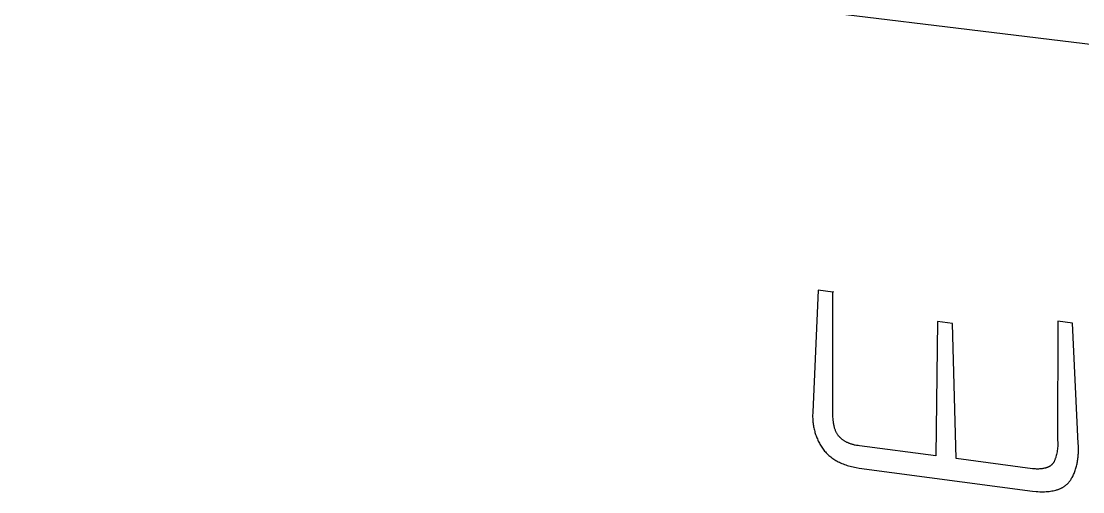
# Model space of a CAD drawing. Header units: millimetres. Extents: x 974 to 5700, y -47 to 3256.
# Drawn here: x 2355.9 to 2558.8, y 1154.9 to 1244.7 of the extents above; entities that cross this region are included whole.
import ezdxf

# ---------------------------------------------------------------- set-up
doc = ezdxf.new("R2010")
doc.units = ezdxf.units.MM
doc.header["$MEASUREMENT"] = 0
doc.layers.add('Domyslna', color=7, linetype='Continuous', true_color=0x000000)
doc.layers.add('Utwórz2D linie widoczne', color=7, linetype='Continuous', true_color=0x000000)

msp = doc.modelspace()

# ---------------------------------------------------------------- linework, layer by layer
at = {"layer": 'Domyslna'}
msp.add_line((2304.25, 1271.53), (2606.34, 1234.64), dxfattribs=at)
at = {"layer": 'Utwórz2D linie widoczne'}
for p, q in [((2508.2, 1193.32), (2507.18, 1170.04)), ((2511, 1192.96), (2508.2, 1193.32)), ((2511.15, 1193.03), (2511, 1192.96)), ((2511.04, 1169.53), (2511, 1192.96)), ((2531.04, 1187.34), (2530.69, 1161.71)), ((2533.86, 1186.97), (2531.04, 1187.34)), ((2534.58, 1161.19), (2533.86, 1186.97)), ((2554.02, 1187.42), (2553.99, 1164.62)), ((2556.85, 1187.05), (2554.02, 1187.42)), ((2557.9, 1164.1), (2556.85, 1187.05)), ((2507.17, 1169.8), (2507.16, 1169.56)), ((2507.16, 1169.56), (2507.16, 1169.32)), ((2507.16, 1169.32), (2507.16, 1169.09)), ((2507.16, 1169.09), (2507.17, 1168.86)), ((2507.18, 1170.04), (2507.17, 1169.8)), ((2507.17, 1168.86), (2507.19, 1168.63)), ((2507.19, 1168.63), (2507.2, 1168.4)), ((2511.05, 1169.15), (2511.04, 1169.53)), ((2511.07, 1168.78), (2511.05, 1169.15)), ((2511.1, 1168.43), (2511.07, 1168.78)), ((2507.2, 1168.4), (2507.22, 1168.17)), ((2507.22, 1168.17), (2507.25, 1167.94)), ((2507.25, 1167.94), (2507.28, 1167.72)), ((2507.28, 1167.72), (2507.31, 1167.49)), ((2507.31, 1167.49), (2507.35, 1167.27)), ((2507.35, 1167.27), (2507.39, 1167.05)), ((2507.39, 1167.05), (2507.44, 1166.84)), ((2507.44, 1166.84), (2507.49, 1166.62)), ((2507.49, 1166.62), (2507.55, 1166.4)), ((2511.12, 1168.26), (2511.1, 1168.43)), ((2511.15, 1168.1), (2511.12, 1168.26)), ((2511.17, 1167.94), (2511.15, 1168.1)), ((2511.2, 1167.78), (2511.17, 1167.94)), ((2511.23, 1167.62), (2511.2, 1167.78)), ((2511.26, 1167.47), (2511.23, 1167.62)), ((2511.29, 1167.32), (2511.26, 1167.47)), ((2511.33, 1167.18), (2511.29, 1167.32)), ((2511.37, 1167.03), (2511.33, 1167.18)), ((2511.42, 1166.9), (2511.37, 1167.03)), ((2511.46, 1166.76), (2511.42, 1166.9)), ((2511.51, 1166.63), (2511.46, 1166.76)), ((2511.56, 1166.5), (2511.51, 1166.63)), ((2507.55, 1166.4), (2507.61, 1166.19)), ((2507.61, 1166.19), (2507.67, 1165.98)), ((2507.67, 1165.98), (2507.74, 1165.77)), ((2507.74, 1165.77), (2507.82, 1165.56)), ((2507.82, 1165.56), (2507.9, 1165.35)), ((2507.9, 1165.35), (2507.98, 1165.15)), ((2507.98, 1165.15), (2508.06, 1164.94)), ((2508.06, 1164.94), (2508.16, 1164.74)), ((2508.16, 1164.74), (2508.25, 1164.54)), ((2508.25, 1164.54), (2508.35, 1164.34)), ((2511.61, 1166.38), (2511.56, 1166.5)), ((2511.67, 1166.26), (2511.61, 1166.38)), ((2511.73, 1166.14), (2511.67, 1166.26)), ((2511.79, 1166.03), (2511.73, 1166.14)), ((2511.85, 1165.92), (2511.79, 1166.03)), ((2511.92, 1165.81), (2511.85, 1165.92)), ((2511.99, 1165.71), (2511.92, 1165.81)), ((2512.06, 1165.61), (2511.99, 1165.71)), ((2512.13, 1165.51), (2512.06, 1165.61)), ((2512.17, 1165.46), (2512.13, 1165.51)), ((2512.21, 1165.42), (2512.17, 1165.46)), ((2512.25, 1165.37), (2512.21, 1165.42)), ((2512.29, 1165.33), (2512.25, 1165.37)), ((2512.33, 1165.29), (2512.29, 1165.33)), ((2512.37, 1165.24), (2512.33, 1165.29)), ((2512.41, 1165.2), (2512.37, 1165.24)), ((2512.46, 1165.16), (2512.41, 1165.2)), ((2512.54, 1165.08), (2512.46, 1165.16)), ((2512.63, 1165.01), (2512.54, 1165.08)), ((2512.72, 1164.93), (2512.63, 1165.01)), ((2512.81, 1164.86), (2512.72, 1164.93)), ((2512.91, 1164.79), (2512.81, 1164.86)), ((2513, 1164.72), (2512.91, 1164.79)), ((2513.1, 1164.65), (2513, 1164.72)), ((2513.2, 1164.58), (2513.1, 1164.65)), ((2513.3, 1164.52), (2513.2, 1164.58)), ((2513.4, 1164.46), (2513.3, 1164.52)), ((2553.99, 1164.62), (2554, 1164.34)), ((2508.35, 1164.34), (2508.46, 1164.15)), ((2508.46, 1164.15), (2508.56, 1163.95)), ((2508.56, 1163.95), (2508.68, 1163.76)), ((2508.68, 1163.76), (2508.79, 1163.56)), ((2508.79, 1163.56), (2508.92, 1163.37)), ((2508.92, 1163.37), (2509.04, 1163.18)), ((2509.04, 1163.18), (2509.17, 1163)), ((2509.17, 1163), (2509.31, 1162.82)), ((2509.31, 1162.82), (2509.45, 1162.64)), ((2509.45, 1162.64), (2509.6, 1162.46)), ((2513.51, 1164.4), (2513.4, 1164.46)), ((2513.62, 1164.35), (2513.51, 1164.4)), ((2513.72, 1164.29), (2513.62, 1164.35)), ((2513.83, 1164.24), (2513.72, 1164.29)), ((2513.95, 1164.19), (2513.83, 1164.24)), ((2514.06, 1164.14), (2513.95, 1164.19)), ((2514.17, 1164.09), (2514.06, 1164.14)), ((2514.29, 1164.05), (2514.17, 1164.09)), ((2514.41, 1164), (2514.29, 1164.05)), ((2514.53, 1163.96), (2514.41, 1164)), ((2514.65, 1163.93), (2514.53, 1163.96)), ((2514.78, 1163.89), (2514.65, 1163.93)), ((2514.91, 1163.86), (2514.78, 1163.89)), ((2515.03, 1163.82), (2514.91, 1163.86)), ((2515.16, 1163.79), (2515.03, 1163.82)), ((2515.29, 1163.76), (2515.16, 1163.79)), ((2515.56, 1163.71), (2515.29, 1163.76)), ((2515.84, 1163.67), (2515.56, 1163.71)), ((2516.12, 1163.64), (2515.84, 1163.67)), ((2530.69, 1161.71), (2516.12, 1163.64)), ((2553.89, 1162.49), (2553.84, 1162.24)), ((2553.92, 1162.74), (2553.89, 1162.49)), ((2553.96, 1162.99), (2553.92, 1162.74)), ((2553.98, 1163.25), (2553.96, 1162.99)), ((2554, 1163.52), (2553.98, 1163.25)), ((2554, 1164.34), (2554.01, 1164.06)), ((2554.01, 1163.79), (2554, 1163.52)), ((2554.01, 1164.06), (2554.01, 1163.79)), ((2557.94, 1163.61), (2557.9, 1164.1)), ((2557.95, 1163.13), (2557.94, 1163.61)), ((2557.94, 1162.18), (2557.96, 1162.65)), ((2557.96, 1162.65), (2557.95, 1163.13)), ((2509.6, 1162.46), (2509.76, 1162.3)), ((2509.76, 1162.3), (2509.92, 1162.13)), ((2509.92, 1162.13), (2510.08, 1161.97)), ((2510.08, 1161.97), (2510.25, 1161.81)), ((2510.25, 1161.81), (2510.43, 1161.66)), ((2510.43, 1161.66), (2510.61, 1161.52)), ((2510.61, 1161.52), (2510.8, 1161.37)), ((2510.8, 1161.37), (2511, 1161.23)), ((2511, 1161.23), (2511.19, 1161.1)), ((2511.19, 1161.1), (2511.4, 1160.97)), ((2511.4, 1160.97), (2511.61, 1160.85)), ((2511.61, 1160.85), (2511.83, 1160.72)), ((2511.83, 1160.72), (2512.05, 1160.61)), ((2512.05, 1160.61), (2512.28, 1160.5)), ((2512.28, 1160.5), (2512.51, 1160.39)), ((2549.17, 1159.26), (2534.58, 1161.19)), ((2553.2, 1160.44), (2553.17, 1160.4)), ((2553.23, 1160.49), (2553.2, 1160.44)), ((2553.26, 1160.54), (2553.23, 1160.49)), ((2553.29, 1160.6), (2553.26, 1160.54)), ((2553.31, 1160.65), (2553.29, 1160.6)), ((2553.36, 1160.75), (2553.31, 1160.65)), ((2553.41, 1160.86), (2553.36, 1160.75)), ((2553.45, 1160.97), (2553.41, 1160.86)), ((2553.5, 1161.08), (2553.45, 1160.97)), ((2553.54, 1161.19), (2553.5, 1161.08)), ((2553.58, 1161.3), (2553.54, 1161.19)), ((2553.62, 1161.42), (2553.58, 1161.3)), ((2553.66, 1161.53), (2553.62, 1161.42)), ((2553.73, 1161.76), (2553.66, 1161.53)), ((2553.79, 1162), (2553.73, 1161.76)), ((2553.84, 1162.24), (2553.79, 1162)), ((2557.74, 1160.4), (2557.78, 1160.61)), ((2557.78, 1160.61), (2557.81, 1160.83)), ((2557.81, 1160.83), (2557.84, 1161.05)), ((2557.84, 1161.05), (2557.87, 1161.27)), ((2557.87, 1161.27), (2557.9, 1161.5)), ((2557.9, 1161.5), (2557.92, 1161.72)), ((2557.92, 1161.72), (2557.93, 1161.95)), ((2557.93, 1161.95), (2557.94, 1162.18)), ((2512.51, 1160.39), (2512.75, 1160.28)), ((2512.75, 1160.28), (2513, 1160.18)), ((2513, 1160.18), (2513.25, 1160.09)), ((2513.25, 1160.09), (2513.51, 1160)), ((2513.51, 1160), (2513.77, 1159.91)), ((2513.77, 1159.91), (2514.04, 1159.83)), ((2514.04, 1159.83), (2514.31, 1159.75)), ((2514.31, 1159.75), (2514.59, 1159.68)), ((2514.59, 1159.68), (2514.88, 1159.61)), ((2514.88, 1159.61), (2515.17, 1159.55)), ((2515.17, 1159.55), (2515.47, 1159.49)), ((2515.47, 1159.49), (2516.08, 1159.38)), ((2516.08, 1159.38), (2549.21, 1154.97)), ((2549.57, 1159.23), (2549.17, 1159.26)), ((2549.77, 1159.22), (2549.57, 1159.23)), ((2549.96, 1159.21), (2549.77, 1159.22)), ((2550.15, 1159.21), (2549.96, 1159.21)), ((2550.33, 1159.21), (2550.15, 1159.21)), ((2550.51, 1159.22), (2550.33, 1159.21)), ((2550.68, 1159.23), (2550.51, 1159.22)), ((2550.84, 1159.24), (2550.68, 1159.23)), ((2551.01, 1159.26), (2550.84, 1159.24)), ((2551.16, 1159.28), (2551.01, 1159.26)), ((2551.31, 1159.31), (2551.16, 1159.28)), ((2551.46, 1159.34), (2551.31, 1159.31)), ((2551.6, 1159.37), (2551.46, 1159.34)), ((2551.67, 1159.39), (2551.6, 1159.37)), ((2551.74, 1159.41), (2551.67, 1159.39)), ((2551.81, 1159.43), (2551.74, 1159.41)), ((2551.87, 1159.45), (2551.81, 1159.43)), ((2551.94, 1159.47), (2551.87, 1159.45)), ((2552, 1159.5), (2551.94, 1159.47)), ((2552.06, 1159.52), (2552, 1159.5)), ((2552.12, 1159.55), (2552.06, 1159.52)), ((2552.18, 1159.57), (2552.12, 1159.55)), ((2552.24, 1159.6), (2552.18, 1159.57)), ((2552.29, 1159.63), (2552.24, 1159.6)), ((2552.35, 1159.66), (2552.29, 1159.63)), ((2552.4, 1159.69), (2552.35, 1159.66)), ((2552.46, 1159.72), (2552.4, 1159.69)), ((2552.51, 1159.75), (2552.46, 1159.72)), ((2552.56, 1159.78), (2552.51, 1159.75)), ((2552.61, 1159.82), (2552.56, 1159.78)), ((2552.66, 1159.85), (2552.61, 1159.82)), ((2552.7, 1159.89), (2552.66, 1159.85)), ((2552.75, 1159.93), (2552.7, 1159.89)), ((2552.79, 1159.96), (2552.75, 1159.93)), ((2552.84, 1160), (2552.79, 1159.96)), ((2552.88, 1160.04), (2552.84, 1160)), ((2552.92, 1160.08), (2552.88, 1160.04)), ((2552.96, 1160.12), (2552.92, 1160.08)), ((2553, 1160.17), (2552.96, 1160.12)), ((2553.03, 1160.21), (2553, 1160.17)), ((2553.07, 1160.26), (2553.03, 1160.21)), ((2553.1, 1160.3), (2553.07, 1160.26)), ((2553.14, 1160.35), (2553.1, 1160.3)), ((2553.17, 1160.4), (2553.14, 1160.35)), ((2557.12, 1158.37), (2557.2, 1158.56)), ((2557.2, 1158.56), (2557.27, 1158.76)), ((2557.27, 1158.76), (2557.35, 1158.95)), ((2557.35, 1158.95), (2557.41, 1159.15)), ((2557.41, 1159.15), (2557.48, 1159.36)), ((2557.48, 1159.36), (2557.54, 1159.56)), ((2557.54, 1159.56), (2557.59, 1159.77)), ((2557.59, 1159.77), (2557.64, 1159.98)), ((2557.64, 1159.98), (2557.69, 1160.19)), ((2557.69, 1160.19), (2557.74, 1160.4)), ((2555.86, 1156.37), (2555.94, 1156.44)), ((2555.94, 1156.44), (2556.01, 1156.51)), ((2556.01, 1156.51), (2556.08, 1156.59)), ((2556.08, 1156.59), (2556.14, 1156.67)), ((2556.14, 1156.67), (2556.21, 1156.74)), ((2556.21, 1156.74), (2556.27, 1156.83)), ((2556.27, 1156.83), (2556.33, 1156.91)), ((2556.33, 1156.91), (2556.39, 1156.99)), ((2556.39, 1156.99), (2556.45, 1157.08)), ((2556.45, 1157.08), (2556.51, 1157.16)), ((2556.51, 1157.16), (2556.56, 1157.25)), ((2556.56, 1157.25), (2556.66, 1157.43)), ((2556.66, 1157.43), (2556.76, 1157.62)), ((2556.76, 1157.62), (2556.86, 1157.8)), ((2556.86, 1157.8), (2556.95, 1157.99)), ((2556.95, 1157.99), (2557.04, 1158.18)), ((2557.04, 1158.18), (2557.12, 1158.37)), ((2549.21, 1154.97), (2549.9, 1154.91)), ((2549.9, 1154.91), (2550.23, 1154.89)), ((2550.23, 1154.89), (2550.56, 1154.88)), ((2550.56, 1154.88), (2550.88, 1154.87)), ((2550.88, 1154.87), (2551.19, 1154.87)), ((2551.19, 1154.87), (2551.5, 1154.88)), ((2551.5, 1154.88), (2551.79, 1154.89)), ((2551.79, 1154.89), (2552.08, 1154.91)), ((2552.08, 1154.91), (2552.36, 1154.94)), ((2552.36, 1154.94), (2552.63, 1154.97)), ((2552.63, 1154.97), (2552.9, 1155.02)), ((2552.9, 1155.02), (2553.16, 1155.06)), ((2553.16, 1155.06), (2553.41, 1155.12)), ((2553.41, 1155.12), (2553.65, 1155.18)), ((2553.65, 1155.18), (2553.77, 1155.21)), ((2553.77, 1155.21), (2553.88, 1155.25)), ((2553.88, 1155.25), (2554, 1155.28)), ((2554, 1155.28), (2554.11, 1155.32)), ((2554.11, 1155.32), (2554.22, 1155.36)), ((2554.22, 1155.36), (2554.33, 1155.4)), ((2554.33, 1155.4), (2554.43, 1155.45)), ((2554.43, 1155.45), (2554.54, 1155.49)), ((2554.54, 1155.49), (2554.64, 1155.54)), ((2554.64, 1155.54), (2554.74, 1155.59)), ((2554.74, 1155.59), (2554.84, 1155.64)), ((2554.84, 1155.64), (2554.93, 1155.69)), ((2554.93, 1155.69), (2555.03, 1155.74)), ((2555.03, 1155.74), (2555.12, 1155.8)), ((2555.12, 1155.8), (2555.21, 1155.85)), ((2555.21, 1155.85), (2555.3, 1155.91)), ((2555.3, 1155.91), (2555.39, 1155.97)), ((2555.39, 1155.97), (2555.47, 1156.03)), ((2555.47, 1156.03), (2555.55, 1156.1)), ((2555.55, 1156.1), (2555.63, 1156.16)), ((2555.63, 1156.16), (2555.71, 1156.23)), ((2555.71, 1156.23), (2555.79, 1156.3)), ((2555.79, 1156.3), (2555.86, 1156.37))]:
    msp.add_line(p, q, dxfattribs=at)

doc.saveas('drawing.dxf')
